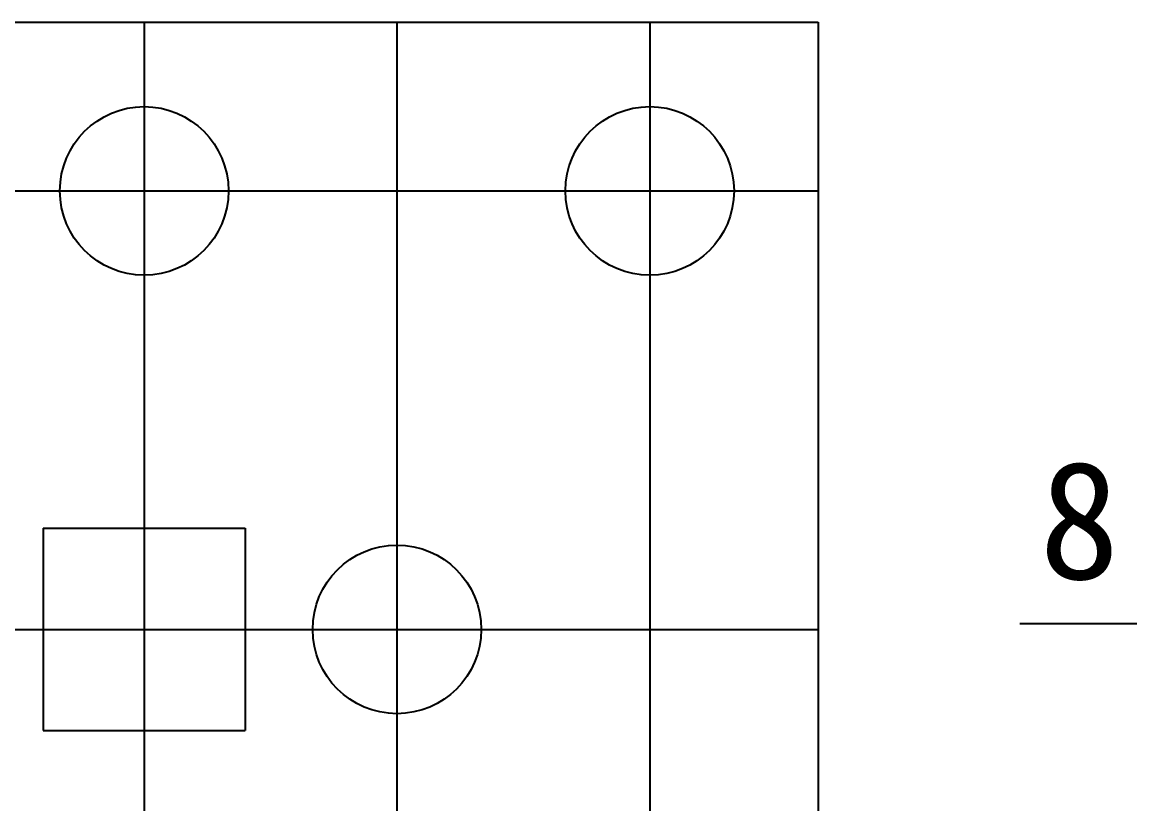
# Model space of a CAD drawing. Header units: metres. Extents: x 5647 to 73999, y 8406 to 50306.
# Drawn here: x 24602 to 27910, y 21432 to 23750 of the extents above; entities that cross this region are included whole.
import ezdxf

# ---------------------------------------------------------------- set-up
doc = ezdxf.new("R2010")
doc.units = ezdxf.units.M
for name, color, linetype in [('AXIS', 9, 'Continuous'), ('LI', 7, 'Continuous'), ('LIS', 2, 'Continuous'), ('LT', 7, 'Continuous'), ('TXT', 7, 'Continuous'), ('ZU', 2, 'Continuous')]:
    doc.layers.add(name, color=color, linetype=linetype)

msp = doc.modelspace()

# ---------------------------------------------------------------- linework, layer by layer
at = {"layer": 'AXIS'}
for p, q in [((24963.62, 23749.96), (24963.62, 20148.1)), ((25714.01, 23749.96), (25714.01, 19387.99)), ((26464.4, 23749.96), (26464.4, 19387.99)), ((22962.58, 23249.7), (26964.66, 23249.7)), ((22962.58, 21949.03), (26964.66, 21949.03))]:
    msp.add_line(p, q, dxfattribs=at)
at = {"layer": 'LI'}
for centre in [(24963.62, 23249.7), (26464.4, 23249.7), (25714.01, 21949.03)]:
    msp.add_circle(centre, 250.13, dxfattribs=at)
at = {"layer": 'LIS'}
for p, q in [((22962.58, 23749.96), (26964.66, 23749.96)), ((26964.66, 23749.96), (26964.66, 20148.1)), ((23462.84, 23249.7), (26464.4, 23249.7)), ((26464.4, 23249.7), (26464.4, 20648.36))]:
    msp.add_line(p, q, dxfattribs=at)
at = {"layer": 'LT'}
msp.add_lwpolyline([(27562.75, 21966.27), (27909.91, 21966.27)], dxfattribs=at)
at = {"layer": 'ZU'}
for p, q in [((24663.47, 22249.19), (25263.78, 22249.19)), ((24663.47, 22249.19), (24663.47, 21648.87)), ((25263.78, 22249.19), (25263.78, 21648.87)), ((24663.47, 21648.87), (25263.78, 21648.87))]:
    msp.add_line(p, q, dxfattribs=at)

# ---------------------------------------------------------------- texts
at = {"layer": 'TXT'}
msp.add_text('8', height=350, dxfattribs=at).set_placement((27620.78, 22098.44))

doc.saveas('drawing.dxf')
